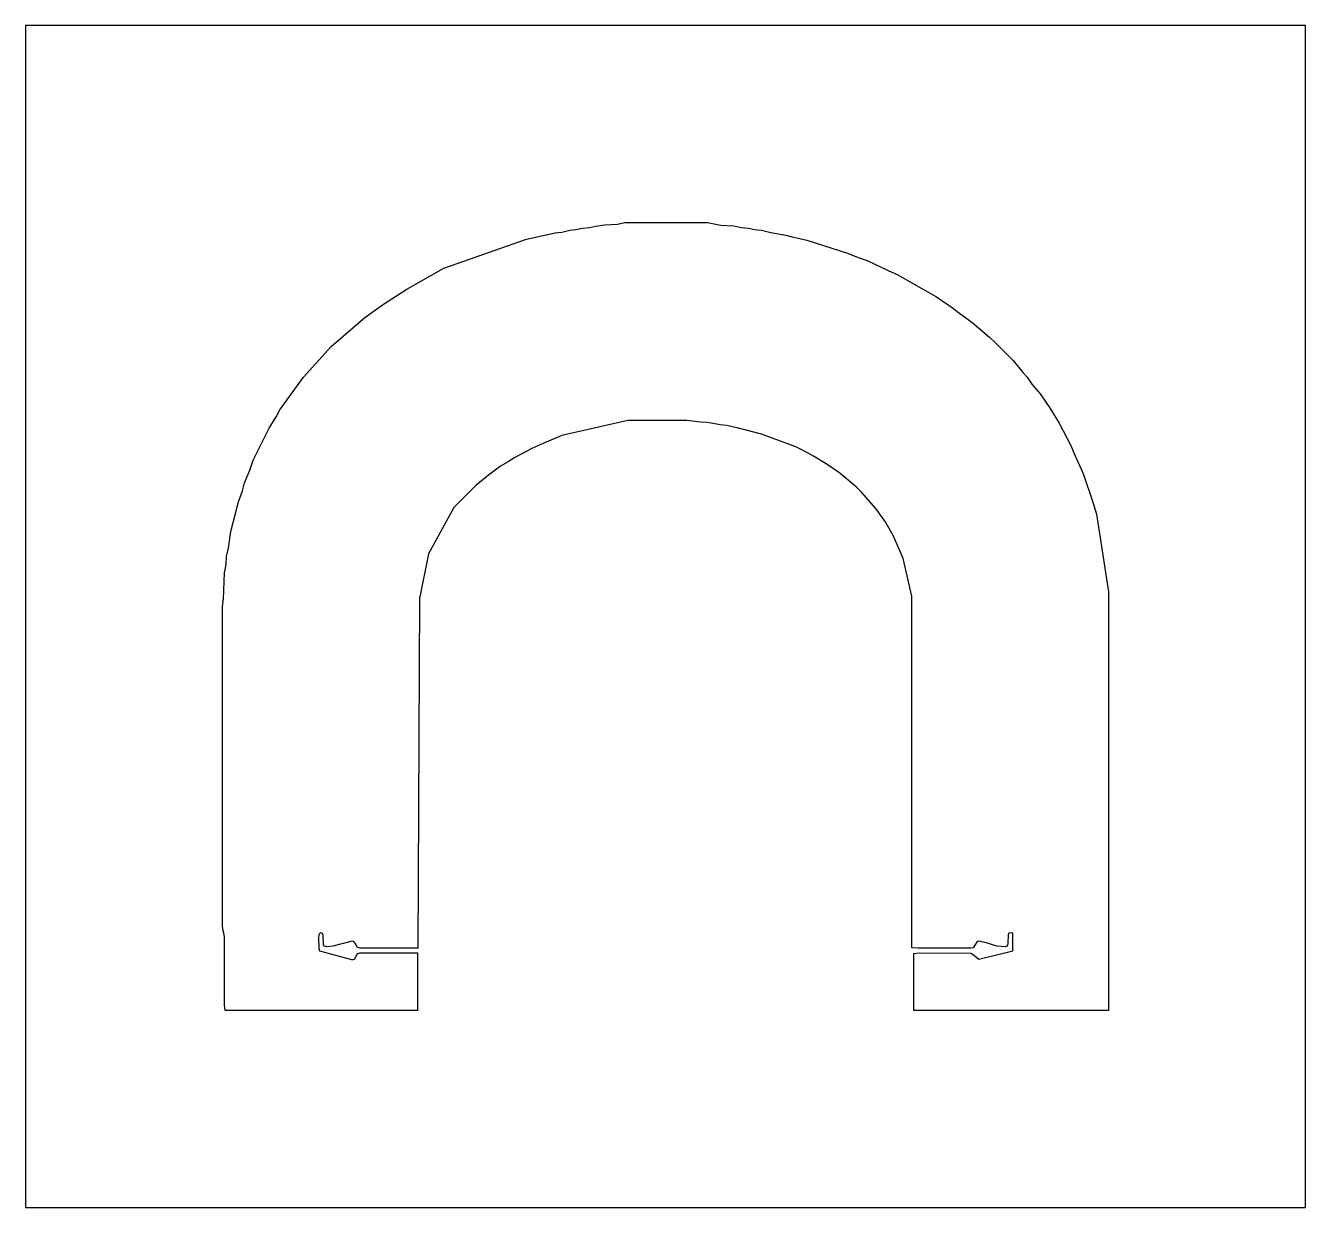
# Model space of a CAD drawing. Header units: inches. Extents: x 0 to 26, y 0 to 24.
import ezdxf

# ---------------------------------------------------------------- set-up
doc = ezdxf.new("R2010")
doc.units = ezdxf.units.IN
doc.header["$MEASUREMENT"] = 0
doc.layers.add('CUT', color=1, linetype='Continuous')

msp = doc.modelspace()

# ---------------------------------------------------------------- linework, layer by layer
at = {"layer": 'CUT'}
for points in [[(0, 0), (26, 0), (26, 24), (0, 24)], [(4.038, 5.482), (4.032, 5.541), (4.005, 5.641), (4, 5.738), (4, 12.123), (4.003, 12.203), (4.022, 12.358), (4.041, 12.888), (4.073, 13.055), (4.084, 13.216), (4.123, 13.39), (4.172, 13.729), (4.323, 14.328), (4.406, 14.553), (4.448, 14.717), (4.556, 14.973), (4.626, 15.178), (4.948, 15.826), (5.092, 16.054), (5.168, 16.197), (5.647, 16.861), (6.208, 17.482), (6.891, 18.069), (7.273, 18.343), (7.745, 18.647), (8.5, 19.073), (10.175, 19.662), (10.76, 19.789), (10.892, 19.807), (11.057, 19.848), (11.181, 19.862), (11.311, 19.889), (11.454, 19.9), (11.576, 19.925), (11.766, 19.951), (12.025, 19.969), (12.171, 20), (13.853, 20), (14.127, 19.95), (14.387, 19.931), (14.535, 19.9), (14.686, 19.889), (14.816, 19.861), (14.949, 19.847), (15.14, 19.8), (15.443, 19.747), (15.572, 19.709), (15.873, 19.641), (16.696, 19.381), (16.912, 19.29), (17.098, 19.227), (17.536, 19.018), (17.708, 18.947), (18.506, 18.494), (18.851, 18.254), (18.953, 18.172), (19.223, 17.978), (19.58, 17.674), (19.698, 17.563), (20.06, 17.2), (20.26, 16.957), (20.349, 16.859), (20.445, 16.72), (20.61, 16.519), (20.812, 16.224), (20.998, 15.926), (21.235, 15.471), (21.315, 15.274), (21.454, 14.981), (21.494, 14.881), (21.674, 14.343), (21.753, 14.076), (22, 12.502), (22, 4), (18.044, 4), (18.044, 5.159), (18.162, 5.167), (19.213, 5.165), (19.289, 5.104), (19.363, 5.039), (20.054, 5.21), (20.054, 5.579), (19.978, 5.566), (19.963, 5.535), (19.954, 5.362), (19.947, 5.325), (19.932, 5.305), (19.901, 5.294), (19.825, 5.295), (19.728, 5.308), (19.497, 5.381), (19.36, 5.405), (19.331, 5.4), (19.25, 5.273), (19.212, 5.266), (18.135, 5.267), (18.005, 5.27), (18.005, 12.411), (17.826, 13.18), (17.629, 13.632), (17.474, 13.906), (17.275, 14.195), (16.982, 14.525), (16.881, 14.628), (16.545, 14.912), (16.263, 15.102), (16.01, 15.255), (15.826, 15.358), (15.648, 15.445), (14.949, 15.706), (14.459, 15.834), (14.242, 15.878), (14.109, 15.892), (13.85, 15.939), (13.71, 15.948), (13.435, 15.978), (12.236, 15.978), (10.892, 15.679), (10.526, 15.522), (10.287, 15.412), (9.94, 15.23), (9.806, 15.141), (9.65, 15.054), (9.404, 14.873), (9.15, 14.657), (8.702, 14.216), (8.184, 13.274), (7.999, 12.363), (7.969, 5.266), (6.794, 5.266), (6.737, 5.282), (6.706, 5.343), (6.67, 5.399), (6.634, 5.405), (6.241, 5.306), (6.111, 5.293), (6.072, 5.305), (6.055, 5.331), (6.045, 5.519), (6.027, 5.566), (5.996, 5.578), (5.971, 5.564), (5.957, 5.532), (5.951, 5.482), (5.954, 5.259), (5.968, 5.213), (5.997, 5.201), (6.624, 5.035), (6.654, 5.033), (6.679, 5.043), (6.713, 5.103), (6.752, 5.158), (6.789, 5.167), (7.96, 5.167), (7.96, 4), (4.051, 4), (4.039, 4.114)]]:
    msp.add_lwpolyline(points, close=True, dxfattribs=at)

doc.saveas('drawing.dxf')
